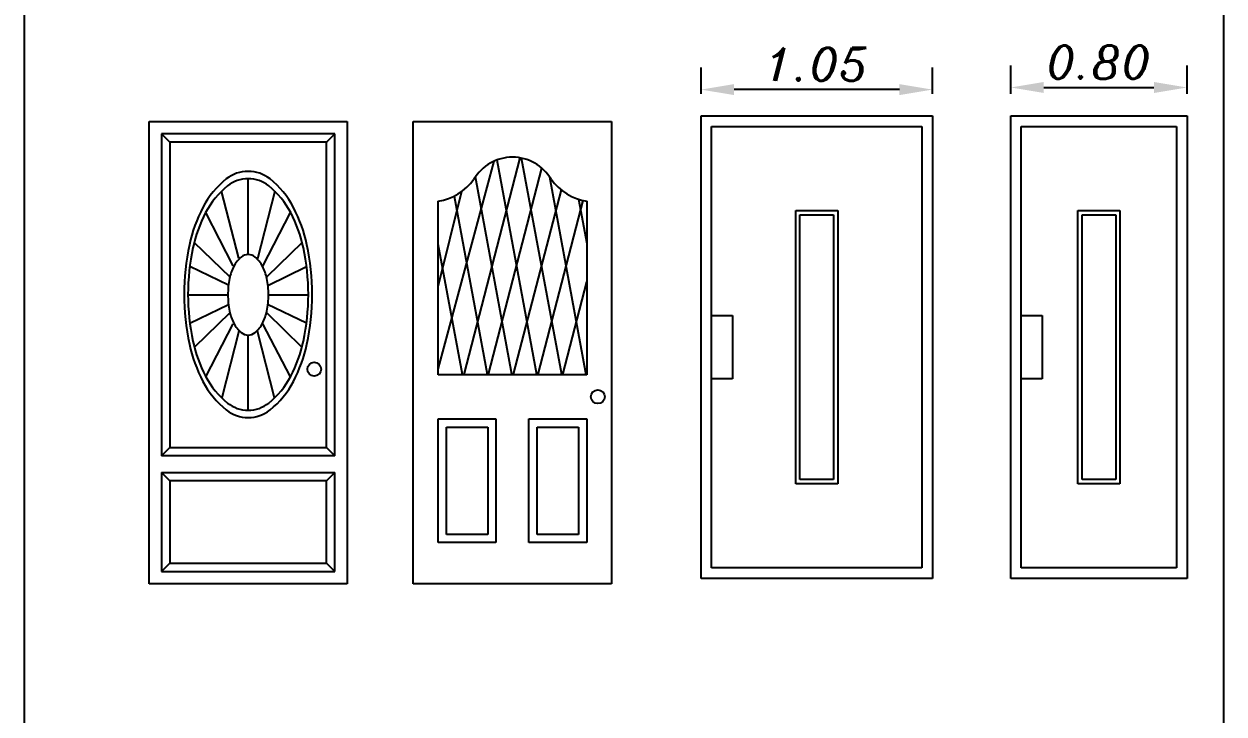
# Model space of a CAD drawing. Header units: millimetres. Extents: x 577 to 2337, y 236 to 943.
# Drawn here: x 772.5 to 777.94, y 703.38 to 706.51 of the extents above; entities that cross this region are included whole.
import ezdxf

# ---------------------------------------------------------------- set-up
doc = ezdxf.new("R2010")
doc.units = ezdxf.units.MM
doc.header["$LTSCALE"] = 0.01
for name, color, linetype in [('04-Door', 4, 'Continuous'), ('05-Dim', 5, 'Continuous'), ('06-Furn', 4, 'Continuous')]:
    doc.layers.add(name, color=color, linetype=linetype)
doc.styles.add('ATTR', font='romans.shx', dxfattribs={"width": 0.8, "height": 0.48})
doc.styles.get("Standard").update_dxf_attribs({"font": 'italic.shx'})
doc.dimstyles.new('ISO-25', dxfattribs={"dimtxt": 0.15, "dimasz": 0.15, "dimexe": 0.1, "dimexo": 0.1, "dimgap": 0.04, "dimtad": 1, "dimzin": 1, "dimdsep": 46, "dimtxsty": 'Standard', "dimcen": 0.3, "dimadec": 0, "dimazin": 0, "dimtfac": 1, "dimtmove": 0, "dimatfit": 3, "dimfxl": 1, "dimarcsym": 0})

# ---------------------------------------------------------------- blocks, each defined once
blk = doc.blocks.new('d1')
at = {"layer": '04-Door', "color": 17, "ltscale": 0.5}
for p, q in [((897.5541, 631.4591), (898.6041, 631.4591)), ((897.5541, 629.3591), (897.5541, 631.4591)), ((897.6018, 631.4114), (898.5564, 631.4114)), ((897.6018, 629.4068), (897.6018, 631.4114)), ((898.5564, 631.4114), (898.5564, 629.4068)), ((898.6041, 631.4591), (898.6041, 629.3591)), ((897.9836, 631.0296), (898.1745, 631.0296)), ((897.9836, 629.7886), (897.9836, 631.0296)), ((898.1745, 631.0296), (898.1745, 629.7886)), ((898.1745, 629.7886), (897.9836, 629.7886)), ((898.5564, 629.4068), (897.6018, 629.4068)), ((898.6041, 629.3591), (897.5541, 629.3591))]:
    blk.add_line(p, q, dxfattribs=at)
at = {"layer": '04-Door', "color": 17, "ltscale": 100}
for p, q in [((898.0027, 631.0105), (898.1555, 631.0105)), ((898.0027, 629.8077), (898.0027, 631.0105)), ((898.1555, 631.0105), (898.1555, 629.8077)), ((897.6018, 630.5523), (897.6973, 630.5523)), ((897.6018, 630.2659), (897.6018, 630.5523)), ((897.6973, 630.5523), (897.6973, 630.2659)), ((897.6973, 630.2659), (897.6018, 630.2659)), ((898.1555, 629.8077), (898.0027, 629.8077))]:
    blk.add_line(p, q, dxfattribs=at)
blk = doc.blocks.new('A$C15384FAC')
at = {"layer": '04-Door', "color": 17}
for p, q in [((0, 0), (0, 2.1)), ((0, 2.1), (0.9, 2.1)), ((0.9, 2.1), (0.9, 0)), ((0.8437, 2.0437), (0.0562, 2.0437)), ((0.0562, 2.0437), (0.0562, 0.5812)), ((0.0562, 2.0437), (0.0937, 2.0062)), ((0.8062, 2.0062), (0.8437, 2.0437)), ((0.8437, 0.5812), (0.8437, 2.0437)), ((0.8062, 2.0062), (0.0937, 2.0062)), ((0.0937, 2.0062), (0.0937, 0.6187)), ((0.8062, 0.6187), (0.8062, 2.0062)), ((0.0937, 0.6187), (0.0562, 0.5812)), ((0.0937, 0.6187), (0.8062, 0.6187)), ((0.8062, 0.6187), (0.806, 0.6192)), ((0.8437, 0.5812), (0.8062, 0.6187)), ((0.8437, 0.5812), (0.0562, 0.5812)), ((0.0562, 0.5062), (0.8437, 0.5062)), ((0.0562, 0.5062), (0.0562, 0.0562)), ((0.0562, 0.5062), (0.0937, 0.4687)), ((0.8062, 0.4687), (0.8437, 0.5062)), ((0.8437, 0.0562), (0.8437, 0.5062)), ((0.8062, 0.4687), (0.0937, 0.4687)), ((0.0937, 0.4687), (0.0937, 0.0937)), ((0.8062, 0.0937), (0.8062, 0.4687)), ((0.0937, 0.0937), (0.0562, 0.0562)), ((0.0562, 0.0562), (0.8437, 0.0562)), ((0.0937, 0.0937), (0.8062, 0.0937)), ((0.8437, 0.0562), (0.8062, 0.0937)), ((0.9, 0), (0, 0))]:
    blk.add_line(p, q, dxfattribs=at)
at = {"layer": '04-Door', "color": 243}
for p, q in [((0.45, 1.4956), (0.45, 1.8398)), ((0.4073, 1.4789), (0.3292, 1.783)), ((0.5708, 1.783), (0.4921, 1.4763)), ((0.3821, 1.4447), (0.2576, 1.6872)), ((0.5172, 1.4434), (0.6424, 1.6872)), ((0.2052, 1.5509), (0.3666, 1.3937)), ((0.6948, 1.5509), (0.5341, 1.3944)), ((0.3605, 1.3561), (0.1849, 1.4416)), ((0.5388, 1.3557), (0.7151, 1.4416)), ((0.1754, 1.3125), (0.3588, 1.3125)), ((0.542, 1.3125), (0.7232, 1.3125)), ((0.1853, 1.1837), (0.3607, 1.269)), ((0.7147, 1.1837), (0.5384, 1.2695)), ((0.3666, 1.2313), (0.2059, 1.0749)), ((0.5325, 1.2321), (0.6941, 1.0749)), ((0.2585, 0.9396), (0.3822, 1.1805)), ((0.4077, 1.1476), (0.3299, 0.8449)), ((0.5701, 0.8449), (0.4923, 1.1477)), ((0.6415, 0.9396), (0.5172, 1.1817)), ((0.45, 0.7888), (0.45, 1.1301))]:
    blk.add_line(p, q, dxfattribs=at)
at = {"layer": '04-Door', "color": 17}
blk.add_circle((0.75, 0.975), 0.0312, dxfattribs=at)
at = {"layer": '04-Door', "color": 17, "linetype": 'Continuous'}
for centre, radius, start, end in [((0.45, 1.7141), 0.1593, 90, 128.5491), ((0.45, 1.7141), 0.1593, 51.4509, 90), ((0.6013, 1.5242), 0.4022, 128.5491, 152.5336), ((0.5922, 1.5115), 0.378, 128.5491, 152.5336), ((0.45, 1.69), 0.1498, 90, 128.5491), ((0.45, 1.69), 0.1498, 51.4509, 90), ((0.3078, 1.5115), 0.378, 27.4664, 51.4509), ((0.2987, 1.5242), 0.4022, 27.4664, 51.4509), ((0.8448, 1.3977), 0.6765, 152.5336, 167.8487), ((0.0552, 1.3977), 0.6765, 12.1513, 27.4664), ((0.821, 1.3926), 0.6359, 152.5336, 167.8487), ((0.079, 1.3926), 0.6359, 12.1513, 27.4664), ((1.2317, 1.3144), 1.0724, 167.8487, 180), ((1.1847, 1.3143), 1.0079, 167.8487, 180), ((-0.2847, 1.3143), 1.0079, 0, 12.1513), ((-0.3317, 1.3144), 1.0724, 0, 12.1513), ((1.2317, 1.3144), 1.0724, 180, 192.1513), ((1.1847, 1.3143), 1.0079, 180, 192.1513), ((-0.2847, 1.3143), 1.0079, 347.8487, 0), ((-0.3317, 1.3144), 1.0724, 347.8487, 0), ((0.821, 1.236), 0.6359, 192.1513, 207.4664), ((0.079, 1.236), 0.6359, 332.5336, 347.8487), ((0.8448, 1.231), 0.6765, 192.1513, 207.4664), ((0.0552, 1.231), 0.6765, 332.5336, 347.8487), ((0.5922, 1.1171), 0.378, 207.4664, 231.4509), ((0.3078, 1.1171), 0.378, 308.5491, 332.5336), ((0.6013, 1.1045), 0.4022, 207.4664, 231.4509), ((0.2987, 1.1045), 0.4022, 308.5491, 332.5336), ((0.45, 0.9386), 0.1498, 231.4509, 270), ((0.45, 0.9386), 0.1498, 270, 308.5491), ((0.45, 0.9146), 0.1593, 231.4509, 270), ((0.45, 0.9146), 0.1593, 270, 308.5491)]:
    blk.add_arc(centre, radius, start, end, dxfattribs=at)
at = {"layer": '04-Door', "color": 243, "linetype": 'Continuous'}
for centre, radius, start, end in [((0.5022, 1.383), 0.1313, 129.442, 153.2739), ((0.45, 1.4465), 0.0491, 90, 129.442), ((0.45, 1.4465), 0.0491, 50.558, 90), ((0.3978, 1.383), 0.1313, 26.7261, 50.558), ((0.5862, 1.3407), 0.2254, 153.2739, 168.219), ((0.3138, 1.3407), 0.2254, 11.781, 26.7261), ((0.7199, 1.3128), 0.3619, 168.219, 180), ((0.1801, 1.3128), 0.3619, 0, 11.781), ((0.7199, 1.3128), 0.3619, 180, 191.781), ((0.1801, 1.3128), 0.3619, 348.219, 0), ((0.5862, 1.285), 0.2254, 191.781, 206.7261), ((0.3138, 1.285), 0.2254, 333.2739, 348.219), ((0.5022, 1.2426), 0.1313, 206.7261, 230.558), ((0.3978, 1.2426), 0.1313, 309.442, 333.2739), ((0.45, 1.1792), 0.0491, 230.558, 270), ((0.45, 1.1792), 0.0491, 270, 309.442)]:
    blk.add_arc(centre, radius, start, end, dxfattribs=at)
at = {"layer": '04-Door', "color": 17}
blk.add_point((0.8062, 2.0062), dxfattribs=at)
at = {"layer": '04-Door', "color": 17, "style": 'ATTR', "width": 0.8, "flags": 9}
blk.add_attdef('ESTCODE', (0, 0), '', height=0.0000000525, dxfattribs=at)
blk = doc.blocks.new('A$C7E1C78D7')
at = {"layer": '04-Door', "color": 17}
for p, q in [((0, 0), (0, 2.1)), ((0, 2.1), (0.9, 2.1)), ((0.9, 2.1), (0.9, 0)), ((0.1125, 0.95), (0.1125, 1.7375)), ((0.7875, 1.7375), (0.7875, 0.95)), ((0.113, 1.5422), (0.1125, 1.5451)), ((0.7875, 0.95), (0.1125, 0.95)), ((0.1125, 0.1875), (0.1125, 0.75)), ((0.1125, 0.75), (0.375, 0.75)), ((0.15, 0.225), (0.15, 0.7125)), ((0.15, 0.7125), (0.3375, 0.7125)), ((0.3375, 0.7125), (0.3375, 0.225)), ((0.375, 0.75), (0.375, 0.1875)), ((0.525, 0.1875), (0.525, 0.75)), ((0.525, 0.75), (0.7875, 0.75)), ((0.5625, 0.225), (0.5625, 0.7125)), ((0.5625, 0.7125), (0.75, 0.7125)), ((0.75, 0.7125), (0.75, 0.225)), ((0.7875, 0.75), (0.7875, 0.1875)), ((0.3375, 0.225), (0.15, 0.225)), ((0.75, 0.225), (0.5625, 0.225)), ((0.375, 0.1875), (0.1125, 0.1875)), ((0.7875, 0.1875), (0.525, 0.1875)), ((0.9, 0), (0, 0))]:
    blk.add_line(p, q, dxfattribs=at)
at = {"layer": '04-Door', "color": 243}
for p, q in [((0.1125, 0.975), (0.3668, 1.9197)), ((0.4835, 1.9347), (0.2285, 0.9505)), ((0.3797, 1.925), (0.5598, 0.9518)), ((0.6736, 0.9505), (0.4906, 1.9333)), ((0.3413, 0.9523), (0.5837, 1.8873)), ((0.4473, 0.9518), (0.2815, 1.848)), ((0.7852, 0.9499), (0.6191, 1.847)), ((0.1125, 1.35), (0.2208, 1.7833)), ((0.1851, 1.7611), (0.3348, 0.9518)), ((0.671, 1.7899), (0.4538, 0.9523)), ((0.7501, 1.7467), (0.7873, 1.5459)), ((0.5663, 0.9523), (0.7708, 1.7408)), ((0.2226, 0.9507), (0.113, 1.5422)), ((0.6784, 0.9508), (0.7877, 1.3724))]:
    blk.add_line(p, q, dxfattribs=at)
at = {"layer": '04-Door', "color": 17}
blk.add_circle((0.8375, 0.85), 0.0312, dxfattribs=at)
for centre, radius, start, end in [((0.45, 1.7344), 0.2031, 30.5102, 149.4898), ((0.071, 1.9869), 0.2529, 279.4412, 323.7739), ((0.829, 1.9869), 0.2529, 216.2262, 260.5588)]:
    blk.add_arc(centre, radius, start, end, dxfattribs=at)
at = {"layer": '04-Door', "color": 17, "style": 'ATTR', "width": 0.8, "flags": 9}
blk.add_attdef('ESTCODE', (0, 0), '', height=0.0000000525, dxfattribs=at)
blk = doc.blocks.new('d6')
at = {"layer": '04-Door', "color": 17, "ltscale": 0.5}
for p, q in [((0, 2.1), (0.8, 2.1)), ((0, 0), (0, 2.1)), ((0.8, 2.1), (0.8, 0)), ((0.0477, 2.0523), (0.7523, 2.0523)), ((0.0477, 0.0477), (0.0477, 2.0523)), ((0.7523, 2.0523), (0.7523, 0.0477)), ((0.3045, 1.6705), (0.4955, 1.6705)), ((0.3045, 0.4295), (0.3045, 1.6705)), ((0.4955, 1.6705), (0.4955, 0.4295)), ((0.4955, 0.4295), (0.3045, 0.4295)), ((0.8, 0), (0, 0)), ((0.7523, 0.0477), (0.0477, 0.0477))]:
    blk.add_line(p, q, dxfattribs=at)
at = {"layer": '04-Door', "color": 17, "ltscale": 100}
for p, q in [((0.3236, 1.6514), (0.4764, 1.6514)), ((0.3236, 0.4486), (0.3236, 1.6514)), ((0.4764, 1.6514), (0.4764, 0.4486)), ((0.0477, 1.1932), (0.1432, 1.1932)), ((0.0477, 0.9068), (0.0477, 1.1932)), ((0.1432, 1.1932), (0.1432, 0.9068)), ((0.1432, 0.9068), (0.0477, 0.9068)), ((0.4764, 0.4486), (0.3236, 0.4486))]:
    blk.add_line(p, q, dxfattribs=at)
blk = doc.blocks.new('*D315')
at = {"layer": '05-Dim', "color": 0, "lineweight": -2, "transparency": 16777216}
for p, q in [((776.9738, 706.1967), (776.9738, 706.3259)), ((777.7738, 706.1967), (777.7738, 706.3259)), ((777.1238, 706.2259), (777.6238, 706.2259))]:
    blk.add_line(p, q, dxfattribs=at)
at = {"layer": '05-Dim', "color": 0, "transparency": 16777216}
for points in [[(777.1238, 706.2509), (777.1238, 706.2009), (776.9738, 706.2259)], [(777.6238, 706.2509), (777.6238, 706.2009), (777.7738, 706.2259)]]:
    blk.add_solid(points, dxfattribs=at)
at = {"layer": 'Defpoints', "color": 0, "transparency": 16777216}
for p in [(777.7738, 706.2259), (776.9738, 706.0967), (777.7738, 706.0967)]:
    blk.add_point(p, dxfattribs=at)
at = {"layer": '05-Dim', "color": 0, "transparency": 16777216, "insert": (777.3738, 706.3409), "char_height": 0.15, "attachment_point": 5}
blk.add_mtext('0.80', dxfattribs=at)
blk = doc.blocks.new('*D316')
at = {"layer": '05-Dim', "color": 0, "lineweight": -2, "transparency": 16777216}
for p, q in [((775.5683, 706.1967), (775.5683, 706.3163)), ((776.6183, 706.1967), (776.6183, 706.3163)), ((776.4683, 706.2163), (775.7183, 706.2163))]:
    blk.add_line(p, q, dxfattribs=at)
at = {"layer": '05-Dim', "color": 0, "transparency": 16777216}
for points in [[(775.7183, 706.2413), (775.7183, 706.1913), (775.5683, 706.2163)], [(776.4683, 706.2413), (776.4683, 706.1913), (776.6183, 706.2163)]]:
    blk.add_solid(points, dxfattribs=at)
at = {"layer": 'Defpoints', "color": 0, "transparency": 16777216}
for p in [(775.5683, 706.2163), (775.5683, 706.0967), (776.6183, 706.0967)]:
    blk.add_point(p, dxfattribs=at)
at = {"layer": '05-Dim', "color": 0, "transparency": 16777216, "insert": (776.0933, 706.3313), "char_height": 0.15, "attachment_point": 5}
blk.add_mtext('1.05', dxfattribs=at)

msp = doc.modelspace()

# ---------------------------------------------------------------- linework, layer by layer
at = {"layer": '06-Furn', "color": 5}
msp.add_lwpolyline([(777.9417, 695.637), (777.9417, 711.677), (772.4953, 711.677), (772.4953, 695.637)], close=True, dxfattribs=at)

# ---------------------------------------------------------------- block references
at = {"layer": '04-Door', "color": 241}
msp.add_blockref('d1', (-121.9858, 74.6376), dxfattribs=at)
at = {"layer": '04-Door'}
for name, p in [('d6', (776.9738, 703.9967)), ('A$C15384FAC', (773.0627, 703.9717)), ('A$C7E1C78D7', (774.2623, 703.9717))]:
    msp.add_blockref(name, p, dxfattribs=at)

# ---------------------------------------------------------------- dimensions: what is measured, and where the dimension line sits
at = {"layer": '05-Dim'}
for base, p1, p2, picture, middle in [((775.5683, 706.2163), (776.6183, 706.0967), (775.5683, 706.0967), '*D316', (776.0933, 706.3313)), ((777.7738, 706.2259), (776.9738, 706.0967), (777.7738, 706.0967), '*D315', (777.3738, 706.3409))]:
    dim = msp.add_linear_dim(base=base, p1=p1, p2=p2, dimstyle='ISO-25', dxfattribs=at)
    dim.commit()
    dim.dimension.update_dxf_attribs({"geometry": picture, "text_midpoint": middle})

doc.saveas('drawing.dxf')
